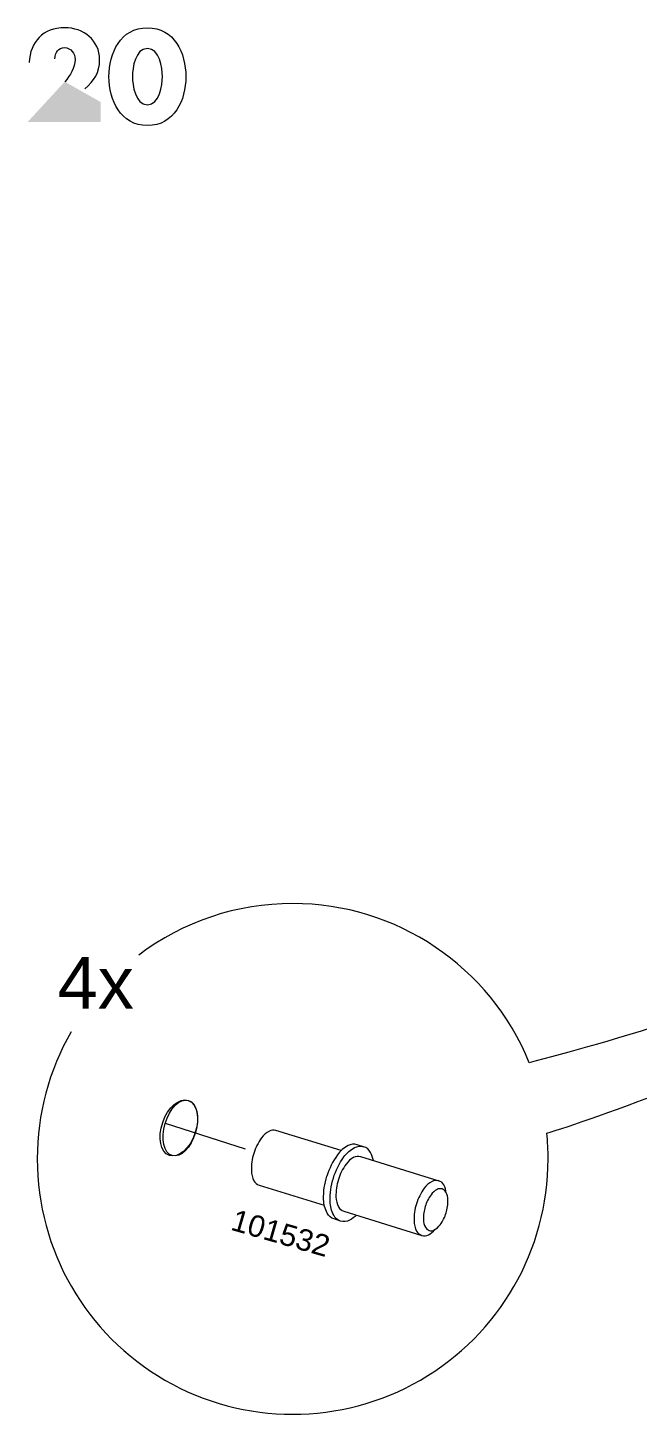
# Model space of a CAD drawing. Header units: metres. Extents: x -8.4 to 7.9, y -3.9 to 2.
# Drawn here: x 6.174 to 6.401, y -2.356 to -1.84 of the extents above; entities that cross this region are included whole.
import ezdxf

# ---------------------------------------------------------------- set-up
doc = ezdxf.new("R2010")
doc.units = ezdxf.units.M
doc.header["$MEASUREMENT"] = 0
for name, color, linetype, lineweight in [('PDF21_Geometry_Num_Penna__1', 255, 'Continuous', 18), ('PDF21_Geometry_Num_Penna__7', 7, 'Continuous', 18), ('PDF21_Text_Num_Penna__7', 7, 'Continuous', 18)]:
    doc.layers.add(name, color=color, linetype=linetype, lineweight=lineweight)
doc.styles.add('GENERATED_STYLE_2', font='')
doc.styles.get('GENERATED_STYLE_2').set_extended_font_data('Arial')

msp = doc.modelspace()

# ---------------------------------------------------------------- hatches: boundary and pattern name
at = {"layer": 'PDF21_Geometry_Num_Penna__7', "linetype": 'Continuous', "lineweight": 18}
for points in [[(6.18423, -1.85171, 0.045239), (6.18436, -1.85314)], [(6.18789, -1.86025), (6.17413, -1.87521), (6.2012, -1.87521), (6.2012, -1.8678)]]:
    msp.add_hatch(color=7, dxfattribs=at).paths.add_polyline_path(points)

# ---------------------------------------------------------------- linework, layer by layer
at = {"layer": 'PDF21_Geometry_Num_Penna__1', "color": 255, "linetype": 'Continuous', "lineweight": 18, "flags": 128}
msp.add_lwpolyline([(6.25513, -2.25726), (6.22839, -2.24871)], dxfattribs=at)
at = {"layer": 'PDF21_Geometry_Num_Penna__7', "color": 7, "linetype": 'Continuous', "lineweight": 18, "flags": 128}
for points in [[(6.36063, -2.22514, 0.305059), (6.27264, -2.16594, 0.163795), (6.21542, -2.1851)], [(6.19025, -2.21363, 0.131685), (6.17766, -2.26092, 1.000015), (6.36762, -2.26092, 0.024954), (6.36715, -2.25138)], [(6.29067, -2.25782), (6.26643, -2.25032, 0.198961), (6.26397, -2.25055, 0.115834), (6.26104, -2.2531, 0.080173), (6.25817, -2.25889, 0.080882), (6.25727, -2.26529, 0.116019), (6.25824, -2.26905, 0.198437), (6.26015, -2.27063), (6.28438, -2.27813)], [(6.29047, -2.28402, -0.199476), (6.28788, -2.28188, -0.116178), (6.28656, -2.27676, -0.080744), (6.28777, -2.26805, -0.080565), (6.29168, -2.26018, -0.116842), (6.29567, -2.25671, -0.199647), (6.29902, -2.25639), (6.2966, -2.25564, 0.198325), (6.29325, -2.25596, 0.115947), (6.28926, -2.25944, 0.08061), (6.28535, -2.26731)], [(6.30269, -2.26154, 0.069071), (6.30161, -2.25855, 0.199187), (6.29902, -2.2564)], [(6.29543, -2.26028, 0.116992), (6.29249, -2.26284, 0.080696), (6.28962, -2.26863, 0.080876), (6.28873, -2.27502, 0.116718), (6.2897, -2.27879, 0.199708), (6.2916, -2.28037), (6.32064, -2.28935, 0.198535), (6.32311, -2.28912, 0.091197), (6.32551, -2.28723)], [(6.29543, -2.26028, -0.199026), (6.29789, -2.26005), (6.32693, -2.26904, 0.198807), (6.32446, -2.26927, 0.116454), (6.32153, -2.27182, 0.081054), (6.31866, -2.27761, 0.080432), (6.31776, -2.284, 0.116367), (6.31873, -2.28777, 0.196788), (6.32064, -2.28935)], [(6.29641, -2.28185, -0.069803), (6.29382, -2.28371, -0.199333), (6.29047, -2.28402), (6.28805, -2.28327, -0.198541), (6.28546, -2.28113, -0.115689), (6.28413, -2.27601, -0.080516), (6.28535, -2.26731)], [(6.32975, -2.27354, 0.091979), (6.32883, -2.27062, 0.199281), (6.32693, -2.26903)]]:
    msp.add_lwpolyline(points, format="xyb", dxfattribs=at)
msp.add_lwpolyline([(6.25513, -2.25726), (6.22541, -2.24776)], dxfattribs=at)
msp.add_lwpolyline([(6.32197, -2.28633, 0.200225), (6.32341, -2.28752, 0.200153), (6.32528, -2.28735, 0.116915), (6.32751, -2.28541, 0.080717), (6.32969, -2.28102, 0.080294), (6.33037, -2.27617, 0.116197), (6.32963, -2.27331, 0.200032), (6.32818, -2.27211, 0.199863), (6.32632, -2.27229, 0.116838), (6.32409, -2.27423, 0.081284), (6.32191, -2.27862, 0.080406), (6.32123, -2.28347, 0.115723)], format="xyb", close=True, dxfattribs=at)
at = {"layer": 'PDF21_Geometry_Num_Penna__7', "color": 7, "linetype": 'Continuous', "lineweight": 18}
for centre, major_axis, ratio in [((6.23031, -2.24942), (0.00353, 0.01021), 0.588522), ((6.23086, -2.24942), (0.00302, 0.01028), 0.550387)]:
    msp.add_ellipse(centre, major_axis=major_axis, ratio=ratio, dxfattribs=at)
for points in [[(6.18784, -1.84019), (6.17989, -1.84019), (6.17498, -1.84542), (6.17471, -1.85314)], [(6.20085, -1.85216), (6.20085, -1.84483), (6.19491, -1.84019), (6.18784, -1.84019)], [(6.20433, -1.85837), (6.20433, -1.84961), (6.20862, -1.84019), (6.21863, -1.84019)], [(6.21863, -1.84019), (6.22864, -1.84019), (6.23292, -1.84961), (6.23292, -1.85837)], [(6.18423, -1.85171), (6.18423, -1.84944), (6.18552, -1.8476), (6.18789, -1.8476)], [(6.18789, -1.8476), (6.19021, -1.8476), (6.19173, -1.84984), (6.19173, -1.85198)], [(6.21863, -1.84792), (6.21412, -1.84792), (6.21304, -1.85507), (6.21304, -1.85833)], [(6.22421, -1.85833), (6.22421, -1.85507), (6.22314, -1.84792), (6.21863, -1.84792)], [(6.19173, -1.85198), (6.19173, -1.85507), (6.18986, -1.8581), (6.18789, -1.86025)], [(6.1954, -1.86293), (6.19884, -1.8598), (6.20085, -1.85699), (6.20085, -1.85216)], [(6.21863, -1.87656), (6.20858, -1.87656), (6.20433, -1.86713), (6.20433, -1.85837)], [(6.21304, -1.85833), (6.21304, -1.86159), (6.21412, -1.86883), (6.21863, -1.86883)], [(6.21863, -1.86883), (6.22314, -1.86883), (6.22421, -1.86159), (6.22421, -1.85833)], [(6.23292, -1.85837), (6.23292, -1.86713), (6.22868, -1.87656), (6.21863, -1.87656)], [(6.6217, -2.05248), (6.59437, -2.16121), (6.41388, -2.21138), (6.36063, -2.22514)], [(6.36715, -2.25137), (6.39848, -2.24147), (6.60712, -2.17231), (6.6217, -2.05248)]]:
    msp.add_open_spline(points, degree=3, dxfattribs=at)

# ---------------------------------------------------------------- texts
at = {"layer": 'PDF21_Text_Num_Penna__7', "color": 7, "linetype": 'Continuous', "lineweight": 18, "insert": (6.18526, -2.20502), "char_height": 0.0191887, "attachment_point": 7, "style": 'GENERATED_STYLE_2'}
msp.add_mtext('\\A1;{\\pql;\\fArial|b0|i0|c0|p34;4x}', dxfattribs=at)
at = {"layer": 'PDF21_Text_Num_Penna__7', "color": 7, "linetype": 'Continuous', "lineweight": 18, "insert": (6.24916, -2.2873), "char_height": 0.0079952, "attachment_point": 7, "rotation": 343.9417, "style": 'GENERATED_STYLE_2'}
msp.add_mtext('\\A1;{\\pql;\\fArial|b0|i0|c0|p34;101532}', dxfattribs=at)

doc.saveas('drawing.dxf')
